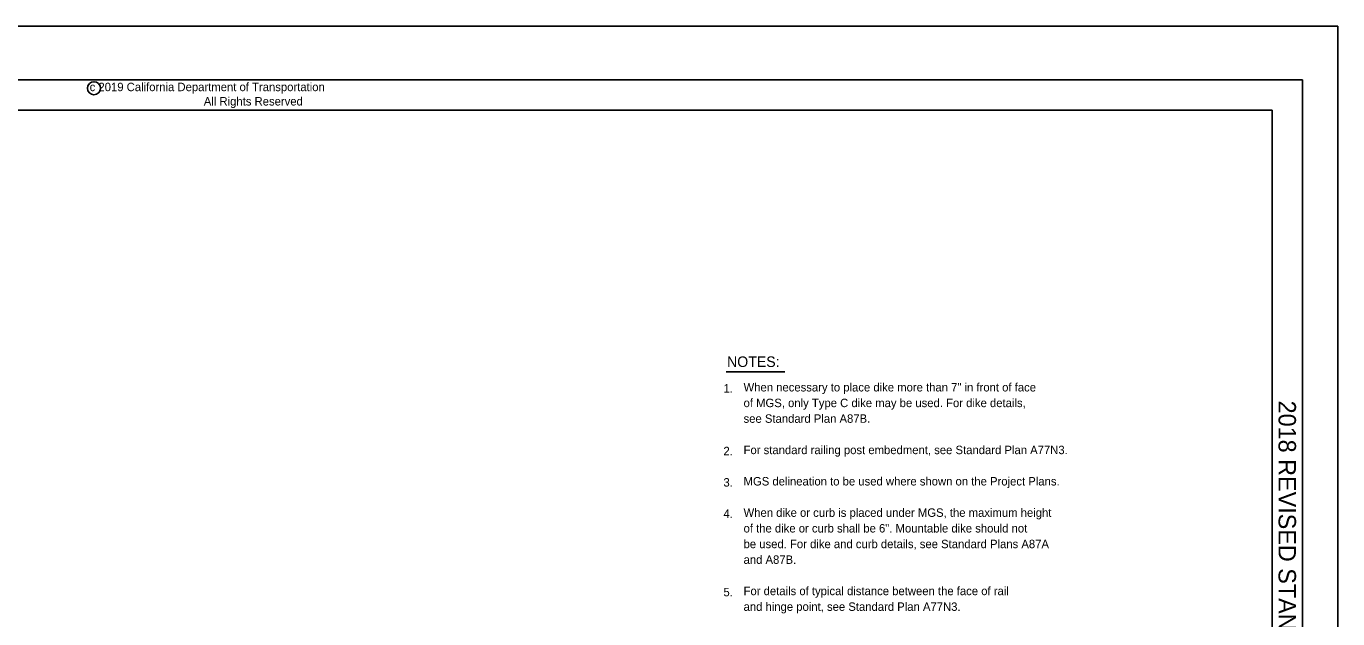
# Model space of a CAD drawing. Extents: x -894 to 866, y -476 to 714.
# Drawn here: x -222 to 866, y 222 to 714 of the extents above; entities that cross this region are included whole.
import ezdxf

# ---------------------------------------------------------------- set-up
doc = ezdxf.new("R2010")
doc.units = 0
doc.layers.add('10 Sheet Format', color=7, linetype='Continuous')
doc.layers.add('57 Undefined', color=7, linetype='Continuous')

msp = doc.modelspace()

# ---------------------------------------------------------------- linework, layer by layer
at = {"layer": '10 Sheet Format'}
for p in [(-813.5, 644), (811.5, -406)]:
    msp.add_line(p, (811.5, 644), dxfattribs=at)
for points in [[(-894, 713.6), (866, 713.6), (866, -476.4), (-894, -476.4)], [(-863.4, 669), (836.6, 669), (836.6, -431), (-863.4, -431)], [(-863.4, 669), (836.6, 669), (836.6, -431), (-863.4, -431)]]:
    msp.add_lwpolyline(points, close=True, dxfattribs=at)
msp.add_circle((-166.1, 662.1), 5.42, dxfattribs=at)
at = {"layer": '57 Undefined'}
msp.add_line((358.5, 426.8), (407.2, 426.8), dxfattribs=at)

# ---------------------------------------------------------------- texts
at = {"layer": '10 Sheet Format'}
for s, p in [('c 2019 California Department of Transportation', (-169.7, 659.7)), ('All Rights Reserved', (-75, 647.8))]:
    msp.add_text(s, height=7, dxfattribs=at).set_placement(p)
msp.add_text('2018 REVISED STANDARD PLAN RSP A77N4', height=14.5, rotation=270, dxfattribs=at).set_placement((816.8, 403))
at = {"layer": '57 Undefined'}
for s, height, p in [('NOTES:', 8.75, (359.2, 430.9)), ('1.', 7, (356.2, 409.7)), ('When necessary to place dike more than 7" in front of face', 7, (372.9, 410.6)), ('of MGS, only Type C dike may be used. For dike details, ', 7, (372.9, 397.6)), ('see Standard Plan A87B.', 7, (372.9, 384.6)), ('2.', 7, (356.2, 357.7)), ('For standard railing post embedment, see Standard Plan A77N3.', 7, (372.9, 358.6)), ('3.', 7, (356.2, 331.7)), ('MGS delineation to be used where shown on the Project Plans.', 7, (372.9, 332.6)), ('4.', 7, (356.2, 305.7)), ('When dike or curb is placed under MGS, the maximum height', 7, (372.9, 306.6)), ('of the dike or curb shall be 6". Mountable dike should not', 7, (372.9, 293.6)), ('be used. For dike and curb details, see Standard Plans A87A', 7, (372.9, 280.6)), ('and A87B.', 7, (372.9, 267.6)), ('5.', 7, (356.2, 240.7)), ('For details of typical distance between the face of rail', 7, (372.9, 241.6)), ('and hinge point, see Standard Plan A77N3.', 7, (372.9, 228.6))]:
    msp.add_text(s, height=height, dxfattribs=at).set_placement(p)

doc.saveas('drawing.dxf')
